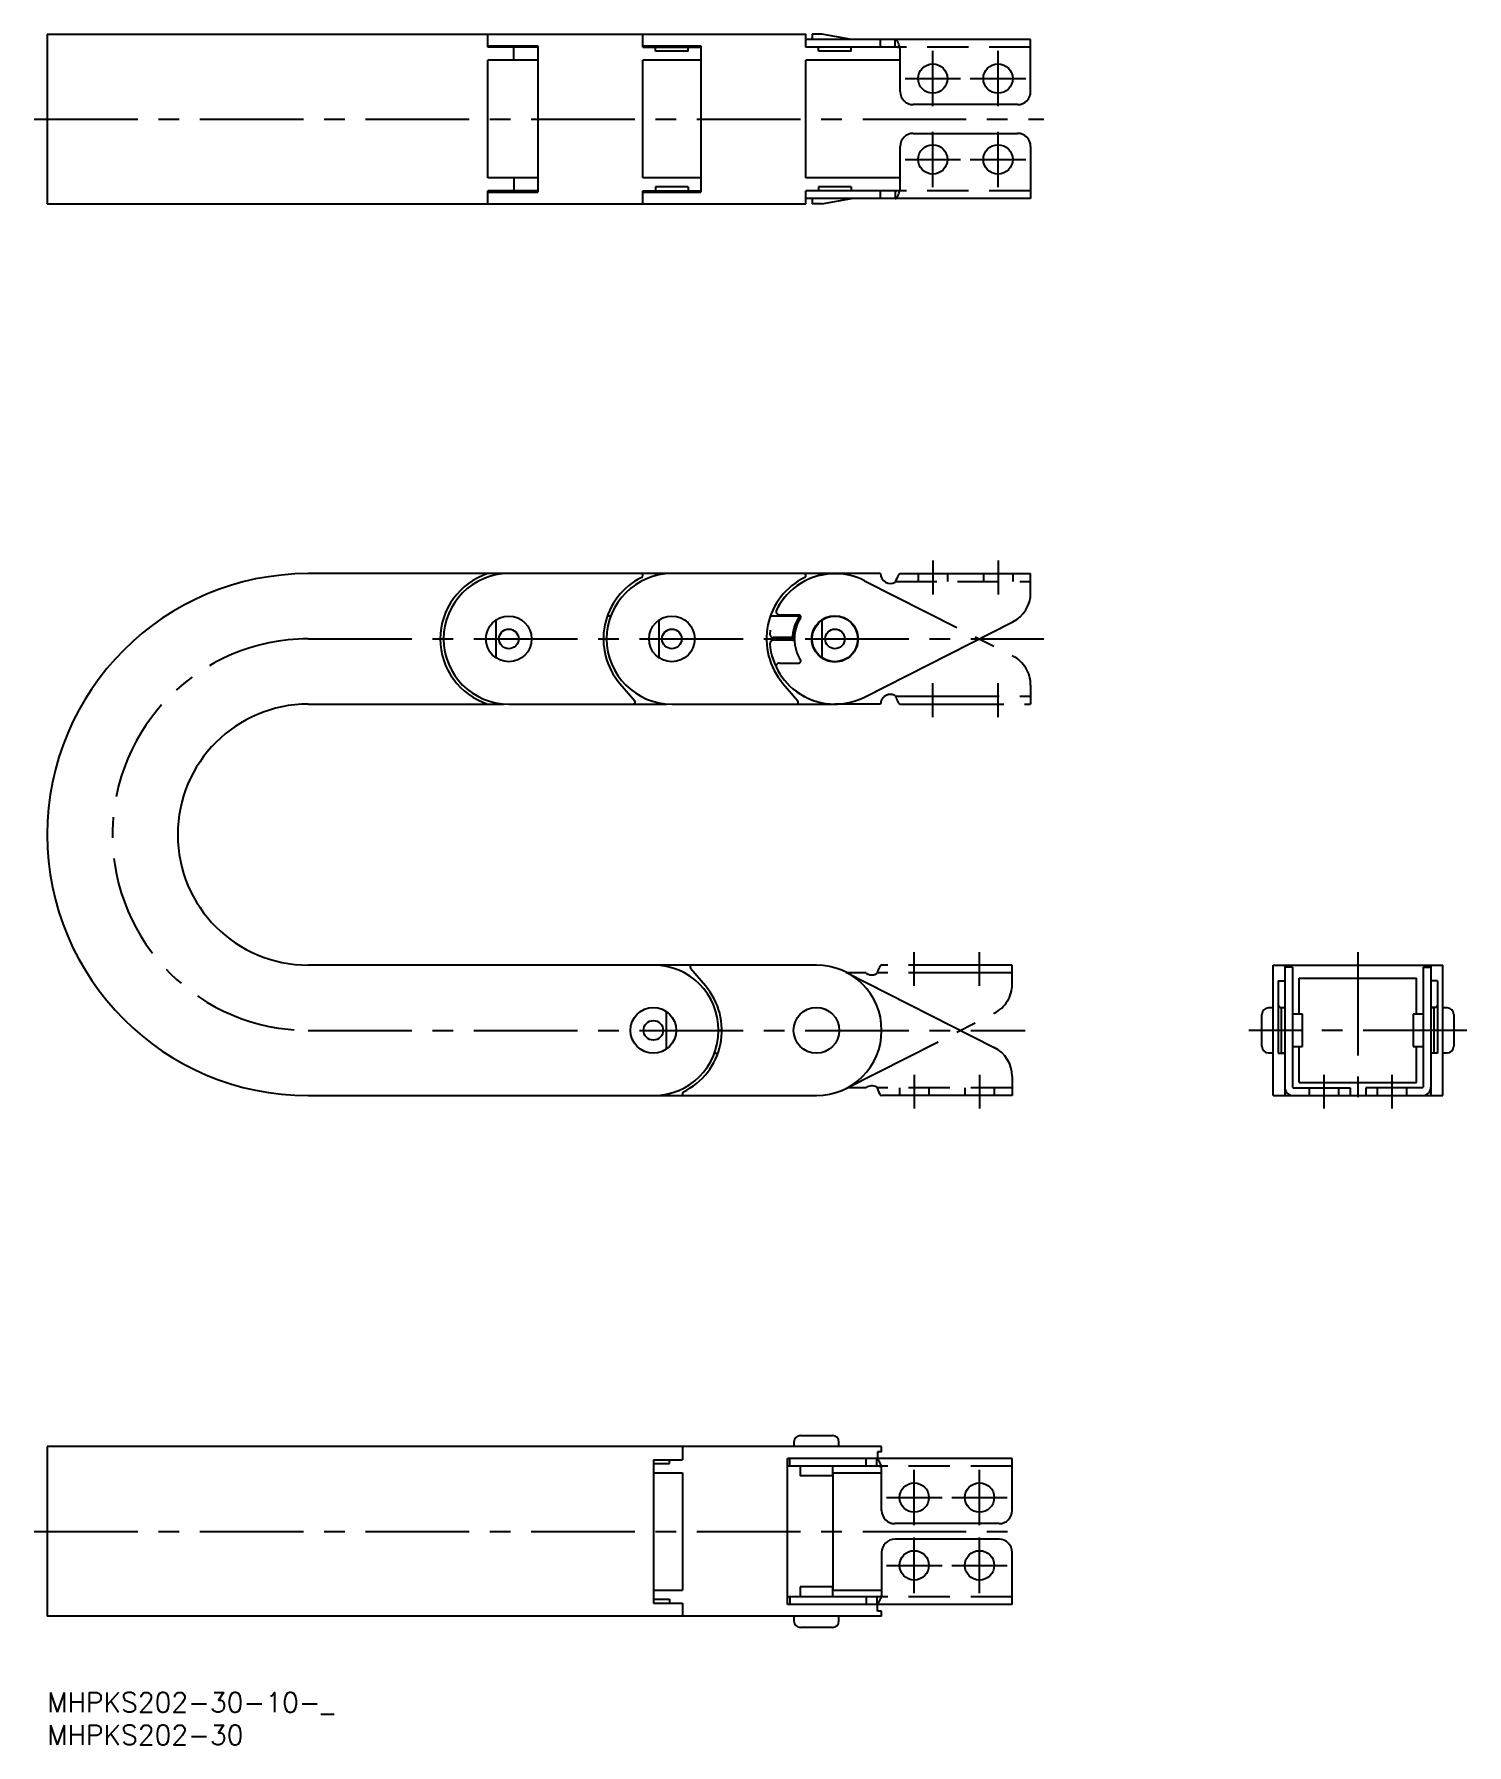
# Model space of a CAD drawing. Extents: x -2 to 218, y -8 to 254.
import ezdxf

# ---------------------------------------------------------------- set-up
doc = ezdxf.new("R2010")
doc.units = 0
doc.header["$LTSCALE"] = 0.5
for name, pattern in [('CENTER', [50.8, 31.75, -6.35, 6.35, -6.35]), ('DASHED', [19.05, 12.7, -6.35]), ('PHANTOM', [63.5, 31.75, -6.35, 6.35, -6.35, 6.35, -6.35])]:
    doc.linetypes.add(name, pattern=pattern)
for name, color, linetype in [('MSM_CENTER', 1, 'CENTER'), ('MSM_CONTINUOUS', 7, 'CONTINUOUS'), ('MSM_DASHED', 4, 'DASHED'), ('MSM_IMAGINARY', 6, 'PHANTOM'), ('MSM_PART_NUMBER', 7, 'CONTINUOUS')]:
    doc.layers.add(name, color=color, linetype=linetype)
doc.styles.get("Standard").update_dxf_attribs({"font": 'txt.shx', "height": 3, "bigfont": 'bigfont.shx'})

# ---------------------------------------------------------------- blocks, each defined once
blk = doc.blocks.new('*U2')
at = {"layer": 'MSM_PART_NUMBER'}
blk.add_text('MHPKS202-30', height=3, dxfattribs=at).set_placement((0, -8))

msp = doc.modelspace()

# ---------------------------------------------------------------- linework, layer by layer
at = {"layer": 'MSM_CENTER'}
for p, q in [((135.75, 243.15), (135.75, 251.65)), ((145.75, 243.15), (145.75, 251.65)), ((131.5, 247.4), (140, 247.4)), ((141.5, 247.4), (150, 247.4)), ((-2, 241.2), (152.75, 241.2)), ((135.75, 230.75), (135.75, 239.25)), ((145.75, 230.75), (145.75, 239.25)), ((131.5, 235), (140, 235)), ((141.5, 235), (150, 235)), ((135.75, 173.51), (135.75, 168.31)), ((145.75, 173.51), (145.75, 168.31)), ((40, 161.51), (152.75, 161.51)), ((200.91, 113.51), (200.91, 89.51)), ((40, 101.51), (149.91, 101.51)), ((217.61, 101.51), (184.21, 101.51)), ((132.91, 94.71), (132.91, 89.51)), ((142.91, 94.71), (142.91, 89.51)), ((195.71, 94.71), (195.71, 89.51)), ((206.11, 94.71), (206.11, 89.51)), ((132.91, 25.65), (132.91, 34.15)), ((142.91, 25.65), (142.91, 34.15)), ((128.66, 29.9), (137.16, 29.9)), ((138.66, 29.9), (147.16, 29.9)), ((-2, 24.7), (149.91, 24.7)), ((132.91, 15.25), (132.91, 23.75)), ((142.91, 15.25), (142.91, 23.75)), ((128.66, 19.5), (137.16, 19.5)), ((138.66, 19.5), (147.16, 19.5))]:
    msp.add_line(p, q, dxfattribs=at)
msp.add_arc((40, 131.51), 30, 90, 270, dxfattribs=at)
at = {"layer": 'MSM_CONTINUOUS'}
for p, q in [((0, 254.2), (116.3, 254.2)), ((0, 254.2), (0, 228.2)), ((67.55, 252.2), (67.55, 254.2)), ((67.55, 252.4), (75.2, 252.4)), ((75.2, 252.2), (67.55, 252.2)), ((71.54, 250.2), (71.54, 252.2)), ((74.25, 252.2), (74.25, 252.4)), ((75.2, 252.4), (75.2, 230)), ((91.3, 252.2), (91.3, 254.2)), ((91.3, 252.4), (100.2, 252.4)), ((91.3, 252.2), (100.2, 252.2)), ((92.25, 252.4), (92.25, 252.2)), ((93.25, 251.6), (93.25, 252.2)), ((98.25, 251.6), (98.25, 252.2)), ((99.25, 252.2), (99.25, 252.4)), ((100.2, 252.4), (100.2, 230)), ((116.3, 252.2), (116.3, 254.2)), ((150.75, 253.4), (116.3, 253.4)), ((130, 252.2), (116.3, 252.2)), ((118.75, 254.2), (117.25, 254.2)), ((117.25, 254.2), (117.25, 253.4)), ((118.25, 251.6), (118.25, 252.2)), ((123.29, 253.4), (118.75, 254.2)), ((123.25, 251.6), (123.25, 252.2)), ((127.75, 252.2), (127.75, 253.4)), ((130, 252.2), (130, 253.4)), ((130.75, 245.4), (130.75, 252.1)), ((150.75, 245.4), (150.75, 253.4)), ((67.55, 232.2), (67.55, 250.2)), ((75.2, 250.2), (67.55, 250.2)), ((91.3, 232.2), (91.3, 250.2)), ((100.2, 250.2), (91.3, 250.2)), ((98.25, 251.6), (93.25, 251.6)), ((116.3, 232.2), (116.3, 250.2)), ((130.75, 250.2), (116.3, 250.2)), ((123.25, 251.6), (118.25, 251.6)), ((148.75, 243.4), (132.75, 243.4)), ((132.75, 239), (148.75, 239)), ((130.75, 230.3), (130.75, 237)), ((150.75, 237), (150.75, 229)), ((75.2, 232.2), (67.55, 232.2)), ((71.54, 232.2), (71.54, 230.2)), ((100.2, 232.2), (91.3, 232.2)), ((98.25, 230.8), (93.25, 230.8)), ((93.25, 230.8), (93.25, 230.2)), ((98.25, 230.8), (98.25, 230.2)), ((130.75, 232.2), (116.3, 232.2)), ((123.25, 230.8), (118.25, 230.8)), ((118.25, 230.8), (118.25, 230.2)), ((123.25, 230.8), (123.25, 230.2)), ((0, 228.2), (116.3, 228.2)), ((75.2, 230.2), (67.55, 230.2)), ((67.55, 228.2), (67.55, 230.2)), ((67.55, 230), (75.2, 230)), ((74.25, 230), (74.25, 230.2)), ((91.3, 230.2), (100.2, 230.2)), ((91.3, 228.2), (91.3, 230.2)), ((91.3, 230), (100.2, 230)), ((92.25, 230.2), (92.25, 230)), ((99.25, 230), (99.25, 230.2)), ((130, 230.2), (116.3, 230.2)), ((116.3, 228.2), (116.3, 230.2)), ((150.75, 229), (116.3, 229)), ((117.25, 229), (117.25, 228.2)), ((118.75, 228.2), (117.25, 228.2)), ((118.75, 228.2), (123.29, 229)), ((127.75, 229), (127.75, 230.2)), ((130, 230.2), (130, 229)), ((127.75, 171.51), (40, 171.51)), ((93.25, 171.51), (93.25, 171.19)), ((118.25, 171.51), (118.25, 171.19)), ((130.75, 171.51), (150.75, 171.51)), ((150.75, 168.58), (150.75, 171.51)), ((112.23, 165.21), (115.21, 165.21)), ((68.75, 164.38), (68.75, 158.63)), ((86.38, 165.01), (85.85, 165.01)), ((93.75, 164.38), (93.75, 158.63)), ((115.27, 165.01), (110.85, 165.01)), ((118.75, 164.38), (118.75, 158.63)), ((120.16, 165.01), (121.34, 165.01)), ((125.27, 152.59), (148.01, 164.12)), ((85.25, 161.51), (85.75, 161.51)), ((110.25, 161.51), (114.25, 161.51)), ((114.25, 161.31), (111.28, 161.31)), ((87.77, 154.69), (90.06, 152)), ((112.77, 154.69), (115.06, 152)), ((40, 151.51), (69.96, 151.51)), ((69.97, 151.54), (69.96, 151.51)), ((70.75, 151.51), (94.96, 151.51)), ((94.97, 151.54), (94.96, 151.51)), ((95.75, 151.51), (120.75, 151.51)), ((119.97, 151.54), (119.96, 151.51)), ((117.91, 111.51), (40, 111.51)), ((93.69, 111.48), (93.69, 111.51)), ((100.89, 108.33), (98.6, 111.01)), ((122.43, 110.43), (145.17, 98.9)), ((187.91, 91.51), (187.91, 111.51)), ((187.91, 111.51), (213.91, 111.51)), ((189.71, 111.51), (189.71, 92.81)), ((190.91, 111.21), (189.71, 111.21)), ((190.91, 111.21), (190.91, 92.81)), ((210.91, 111.21), (210.91, 92.81)), ((210.91, 111.21), (212.11, 111.21)), ((212.11, 111.51), (212.11, 92.81)), ((213.91, 91.51), (213.91, 111.51)), ((188.71, 109.11), (188.71, 98.01)), ((188.71, 109.11), (189.71, 109.11)), ((191.91, 104.01), (191.91, 109.51)), ((191.91, 109.51), (209.91, 109.51)), ((209.91, 104.01), (209.91, 109.51)), ((213.11, 109.11), (212.11, 109.11)), ((213.11, 109.11), (213.11, 98.01)), ((187.91, 104.96), (187.21, 104.96)), ((188.97, 105.01), (188.71, 105.36)), ((188.97, 105.01), (189.71, 105.01)), ((189.21, 98.01), (189.21, 105.01)), ((189.71, 104.96), (189.21, 104.96)), ((212.84, 105.01), (212.11, 105.01)), ((212.61, 104.96), (212.11, 104.96)), ((212.61, 98.01), (212.61, 105.01)), ((212.84, 105.01), (213.11, 105.36)), ((214.61, 104.96), (213.91, 104.96)), ((94.91, 98.63), (94.91, 104.38)), ((186.21, 99.06), (186.21, 103.96)), ((192.41, 104.01), (190.91, 104.01)), ((192.41, 99.01), (192.41, 104.01)), ((209.41, 104.01), (209.41, 99.01)), ((210.91, 104.01), (209.41, 104.01)), ((215.61, 103.96), (215.61, 99.06)), ((103.41, 101.51), (102.91, 101.51)), ((102.27, 98.01), (102.81, 98.01)), ((187.21, 98.06), (187.91, 98.06)), ((188.71, 98.01), (189.71, 98.01)), ((189.21, 98.06), (189.71, 98.06)), ((190.91, 99.01), (192.41, 99.01)), ((191.91, 93.51), (191.91, 99.01)), ((209.41, 99.01), (210.91, 99.01)), ((209.91, 93.51), (209.91, 99.01)), ((212.11, 98.06), (212.61, 98.06)), ((213.11, 98.01), (212.11, 98.01)), ((213.91, 98.06), (214.61, 98.06)), ((147.91, 94.44), (147.91, 91.51)), ((95.41, 91.51), (95.41, 91.82)), ((125.51, 92.71), (122.66, 92.71)), ((189.71, 92.71), (189.71, 91.51)), ((189.71, 92.71), (189.71, 92.71)), ((191.01, 92.71), (199.71, 92.71)), ((191.91, 93.51), (209.91, 93.51)), ((199.71, 92.71), (199.71, 91.51)), ((210.81, 92.71), (202.11, 92.71)), ((202.11, 92.71), (202.11, 91.51)), ((212.1, 92.71), (212.11, 92.71)), ((212.11, 92.71), (212.11, 91.51)), ((40, 91.51), (117.91, 91.51)), ((147.91, 91.51), (127.91, 91.51)), ((187.91, 91.51), (213.91, 91.51)), ((115.46, 39.4), (120.36, 39.4)), ((127.91, 37.7), (0, 37.7)), ((0, 37.7), (0, 11.7)), ((97.36, 37.7), (97.36, 35.7)), ((114.46, 38.4), (114.46, 37.7)), ((121.36, 37.7), (121.36, 38.4)), ((127.27, 36.9), (127.27, 35.9)), ((127.91, 36.9), (127.27, 36.9)), ((127.91, 36.9), (127.91, 37.7)), ((92.91, 35.7), (97.36, 35.7)), ((92.91, 35.7), (92.91, 35.1)), ((92.91, 35.1), (92.91, 33.7)), ((92.91, 35.1), (95.41, 35.1)), ((95.41, 35.1), (95.41, 35.7)), ((147.91, 35.9), (113.46, 35.9)), ((113.46, 13.5), (113.46, 35.9)), ((127.16, 34.7), (113.46, 34.7)), ((113.83, 34.7), (113.83, 35.9)), ((115.41, 34.7), (115.41, 33.2)), ((120.41, 33.2), (120.41, 34.7)), ((125.51, 34.7), (125.51, 35.9)), ((127.16, 34.7), (127.16, 35.9)), ((127.91, 27.9), (127.91, 34.6)), ((147.91, 27.9), (147.91, 35.9)), ((92.91, 33.7), (97.36, 33.7)), ((92.91, 33.7), (92.91, 13.7)), ((97.36, 33.7), (97.36, 15.7)), ((120.41, 33.2), (115.41, 33.2)), ((120.46, 15.7), (120.46, 33.7)), ((120.46, 33.7), (127.91, 33.7)), ((145.91, 25.9), (129.91, 25.9)), ((127.91, 21.5), (127.91, 14.8)), ((145.91, 23.5), (129.91, 23.5)), ((147.91, 13.5), (147.91, 21.5)), ((120.41, 16.2), (115.41, 16.2)), ((115.41, 16.2), (115.41, 14.7)), ((120.41, 14.7), (120.41, 16.2)), ((92.91, 15.7), (97.36, 15.7)), ((92.91, 14.3), (95.41, 14.3)), ((92.91, 13.7), (97.36, 13.7)), ((95.41, 14.3), (95.41, 13.7)), ((97.36, 13.7), (97.36, 11.7)), ((127.16, 14.7), (113.46, 14.7)), ((147.91, 13.5), (113.46, 13.5)), ((113.83, 14.7), (113.83, 13.5)), ((120.46, 15.7), (127.91, 15.7)), ((125.51, 14.7), (125.51, 13.5)), ((127.16, 14.7), (127.16, 13.5)), ((127.27, 12.5), (127.27, 13.5)), ((127.91, 11.7), (0, 11.7)), ((114.46, 11.7), (114.46, 11)), ((121.36, 11), (121.36, 11.7)), ((127.91, 12.5), (127.27, 12.5)), ((127.91, 11.7), (127.91, 12.5)), ((120.36, 10), (115.46, 10))]:
    msp.add_line(p, q, dxfattribs=at)
for centre, radius in [((135.75, 247.4), 2.25), ((145.75, 247.4), 2.25), ((135.75, 235), 2.25), ((145.75, 235), 2.25), ((70.75, 161.51), 3.5), ((70.75, 161.51), 1.5), ((95.75, 161.51), 3.5), ((95.75, 161.51), 1.5), ((120.75, 161.51), 3.55), ((120.75, 161.51), 3.5), ((120.75, 161.51), 1.5), ((92.91, 101.51), 3.5), ((117.91, 101.51), 3.5), ((92.91, 101.51), 1.5), ((132.91, 29.9), 2.25), ((142.91, 29.9), 2.25), ((132.91, 19.5), 2.25), ((142.91, 19.5), 2.25)]:
    msp.add_circle(centre, radius, dxfattribs=at)
for centre, radius, start, end in [((129.96, 253.03), 0.37, 69.2589, 83.1392), ((129.91, 248.69), 3.51, 76.2231, 88.621), ((129.86, 252.96), 0.472, 31.321, 60.9976), ((128.19, 251.85), 2.48, 22.6772, 33.3719), ((116.03, 246.78), 15.65, 19.8712, 22.6367), ((132.75, 245.4), 2, 180, 270), ((148.75, 245.4), 2, 270, 0), ((132.75, 237), 2, 90, 180), ((148.75, 237), 2, 0, 90), ((129.91, 233.71), 3.51, 271.379, 283.7769), ((129.96, 229.36), 0.37, 276.8608, 290.7411), ((129.86, 229.43), 0.472, 299.0024, 328.679), ((128.19, 230.55), 2.48, 326.6281, 337.3228), ((116.03, 235.62), 15.65, 337.3633, 340.1288), ((40, 131.51), 40, 90, 270), ((70.75, 161.51), 10.5, 107.7528, 252.2472), ((70.75, 161.51), 10, 90, 270), ((95.75, 161.51), 10.5, 116.0843, 220.5), ((95.75, 161.51), 10, 90, 270), ((91, 171.21), 0.3, 296.0843, 90), ((120.75, 161.51), 10.5, 116.0843, 220.5), ((120.75, 161.51), 10, 90, 153.7617), ((116, 171.21), 0.3, 296.0843, 90), ((129.25, 171.51), 1.5, 180, 299.9264), ((136.15, 168.2), 6.47, 151.2539, 161.9159), ((130.86, 171.07), 0.451, 103.7318, 147.5726), ((145.75, 168.58), 5, 296.8883, 0), ((112.23, 165.71), 0.5, 153.7617, 270), ((115.21, 164.91), 0.3, 328.4611, 90), ((120.75, 161.51), 6.5, 147.421, 180), ((120.75, 161.51), 6.2, 148.4611, 179.1185), ((111.28, 160.81), 0.5, 90, 184.2256), ((120.75, 161.51), 10, 184.2256, 296.8883), ((114.25, 161.61), 0.3, 270, 359.1185), ((40, 131.51), 20, 90, 270), ((89.83, 151.81), 0.3, 270, 40.5), ((114.83, 151.81), 0.3, 270, 40.5), ((92.91, 101.51), 10, 270, 90), ((98.83, 111.21), 0.3, 90, 220.5), ((117.91, 101.51), 10, 270, 90), ((92.91, 101.51), 10.5, 296.0843, 40.5), ((187.21, 103.96), 1, 90, 180), ((214.61, 103.96), 1, 0, 90), ((142.91, 94.44), 5, 0, 63.1117), ((187.21, 99.06), 1, 180, 270), ((214.61, 99.06), 1, 270, 0), ((97.66, 91.81), 0.3, 116.0843, 270), ((126.41, 91.51), 1.5, 60.0736, 126.8699), ((133.31, 94.82), 6.47, 198.0841, 208.7461), ((191.01, 92.81), 1.3, 180, 270), ((191.01, 92.81), 0.1, 180, 270), ((210.81, 92.81), 1.3, 270, 0), ((210.81, 92.81), 0.1, 270, 0), ((128.01, 91.94), 0.451, 212.4274, 256.2682), ((115.46, 38.4), 1, 90, 180), ((120.36, 38.4), 1, 0, 90), ((127.15, 35.67), 0.226, 47.0642, 88.1087), ((127.07, 31.19), 3.51, 76.2228, 88.6213), ((126.54, 35.05), 1.09, 24.4086, 46.045), ((119.83, 31.84), 8.53, 18.8935, 25.4564), ((129.91, 27.9), 2, 180, 270), ((145.91, 27.9), 2, 270, 0), ((129.91, 21.5), 2, 90, 180), ((145.91, 21.5), 2, 0, 90), ((127.07, 18.21), 3.51, 271.3787, 283.7772), ((127.15, 13.73), 0.226, 271.8913, 312.9358), ((126.54, 14.35), 1.09, 313.955, 335.5914), ((119.83, 17.56), 8.53, 334.5436, 341.1065), ((115.46, 11), 1, 180, 270), ((120.36, 11), 1, 270, 0)]:
    msp.add_arc(centre, radius, start, end, dxfattribs=at)
at = {"layer": 'MSM_DASHED'}
for p, q in [((150.75, 252.2), (130, 252.2)), ((150.75, 230.2), (130, 230.2)), ((133.5, 171.51), (133.5, 170.31)), ((138, 171.51), (138, 170.31)), ((143.5, 171.51), (143.5, 170.31)), ((148, 171.51), (148, 170.31)), ((130.03, 170.31), (150.75, 170.31)), ((147.91, 92.71), (127.19, 92.71)), ((130.66, 92.71), (130.66, 91.51)), ((135.16, 92.71), (135.16, 91.51)), ((140.66, 92.71), (140.66, 91.51)), ((145.16, 92.71), (145.16, 91.51)), ((193.46, 92.71), (193.46, 91.51)), ((197.96, 92.71), (197.96, 91.51)), ((203.86, 92.71), (203.86, 91.51)), ((208.36, 92.71), (208.36, 91.51)), ((147.91, 34.7), (127.16, 34.7)), ((147.91, 14.7), (127.16, 14.7))]:
    msp.add_line(p, q, dxfattribs=at)
at = {"layer": 'MSM_IMAGINARY'}
for p, q in [((125.27, 170.43), (148.01, 158.9)), ((114.25, 161.71), (111.28, 161.71)), ((112.23, 157.81), (115.21, 157.81)), ((135.75, 149.51), (135.75, 154.71)), ((145.75, 149.51), (145.75, 154.71)), ((130.03, 152.71), (150.75, 152.71)), ((150.75, 154.44), (150.75, 151.51)), ((127.75, 151.51), (120.75, 151.51)), ((130.75, 151.51), (150.75, 151.51)), ((132.91, 108.31), (132.91, 113.51)), ((142.91, 108.31), (142.91, 113.51)), ((125.51, 110.31), (122.66, 110.31)), ((147.91, 110.31), (127.19, 110.31)), ((147.91, 111.51), (127.91, 111.51)), ((147.91, 108.58), (147.91, 111.51)), ((122.43, 92.59), (145.17, 104.12))]:
    msp.add_line(p, q, dxfattribs=at)
msp.add_circle((120.75, 161.51), 3.55, dxfattribs=at)
for centre, radius, start, end in [((120.75, 161.51), 10, 63.1117, 175.7744), ((111.28, 162.21), 0.5, 175.7744, 270), ((114.25, 161.41), 0.3, 0.8815, 90), ((120.75, 161.51), 6.2, 180.8815, 211.5389), ((112.23, 157.31), 0.5, 90, 206.2383), ((115.21, 158.11), 0.3, 270, 31.5389), ((145.75, 154.44), 5, 0, 63.1117), ((120.75, 161.51), 10, 206.2383, 270), ((129.25, 151.51), 1.5, 60.0736, 180), ((136.15, 154.82), 6.47, 198.0841, 208.7461), ((130.86, 151.94), 0.451, 212.4274, 256.2682), ((126.41, 111.51), 1.5, 233.1301, 299.9264), ((133.31, 108.2), 6.47, 151.2539, 161.9159), ((128.01, 111.07), 0.451, 103.7318, 147.5726), ((142.91, 108.58), 5, 296.8883, 0)]:
    msp.add_arc(centre, radius, start, end, dxfattribs=at)

# ---------------------------------------------------------------- block references
at = {"layer": 'MSM_CONTINUOUS'}
msp.add_blockref('*U2', (0, 0), dxfattribs=at)

# ---------------------------------------------------------------- texts
at = {"layer": 'MSM_PART_NUMBER'}
msp.add_text('MHPKS202-30-10-_', height=3, dxfattribs=at).set_placement((0, -3))

doc.saveas('drawing.dxf')
